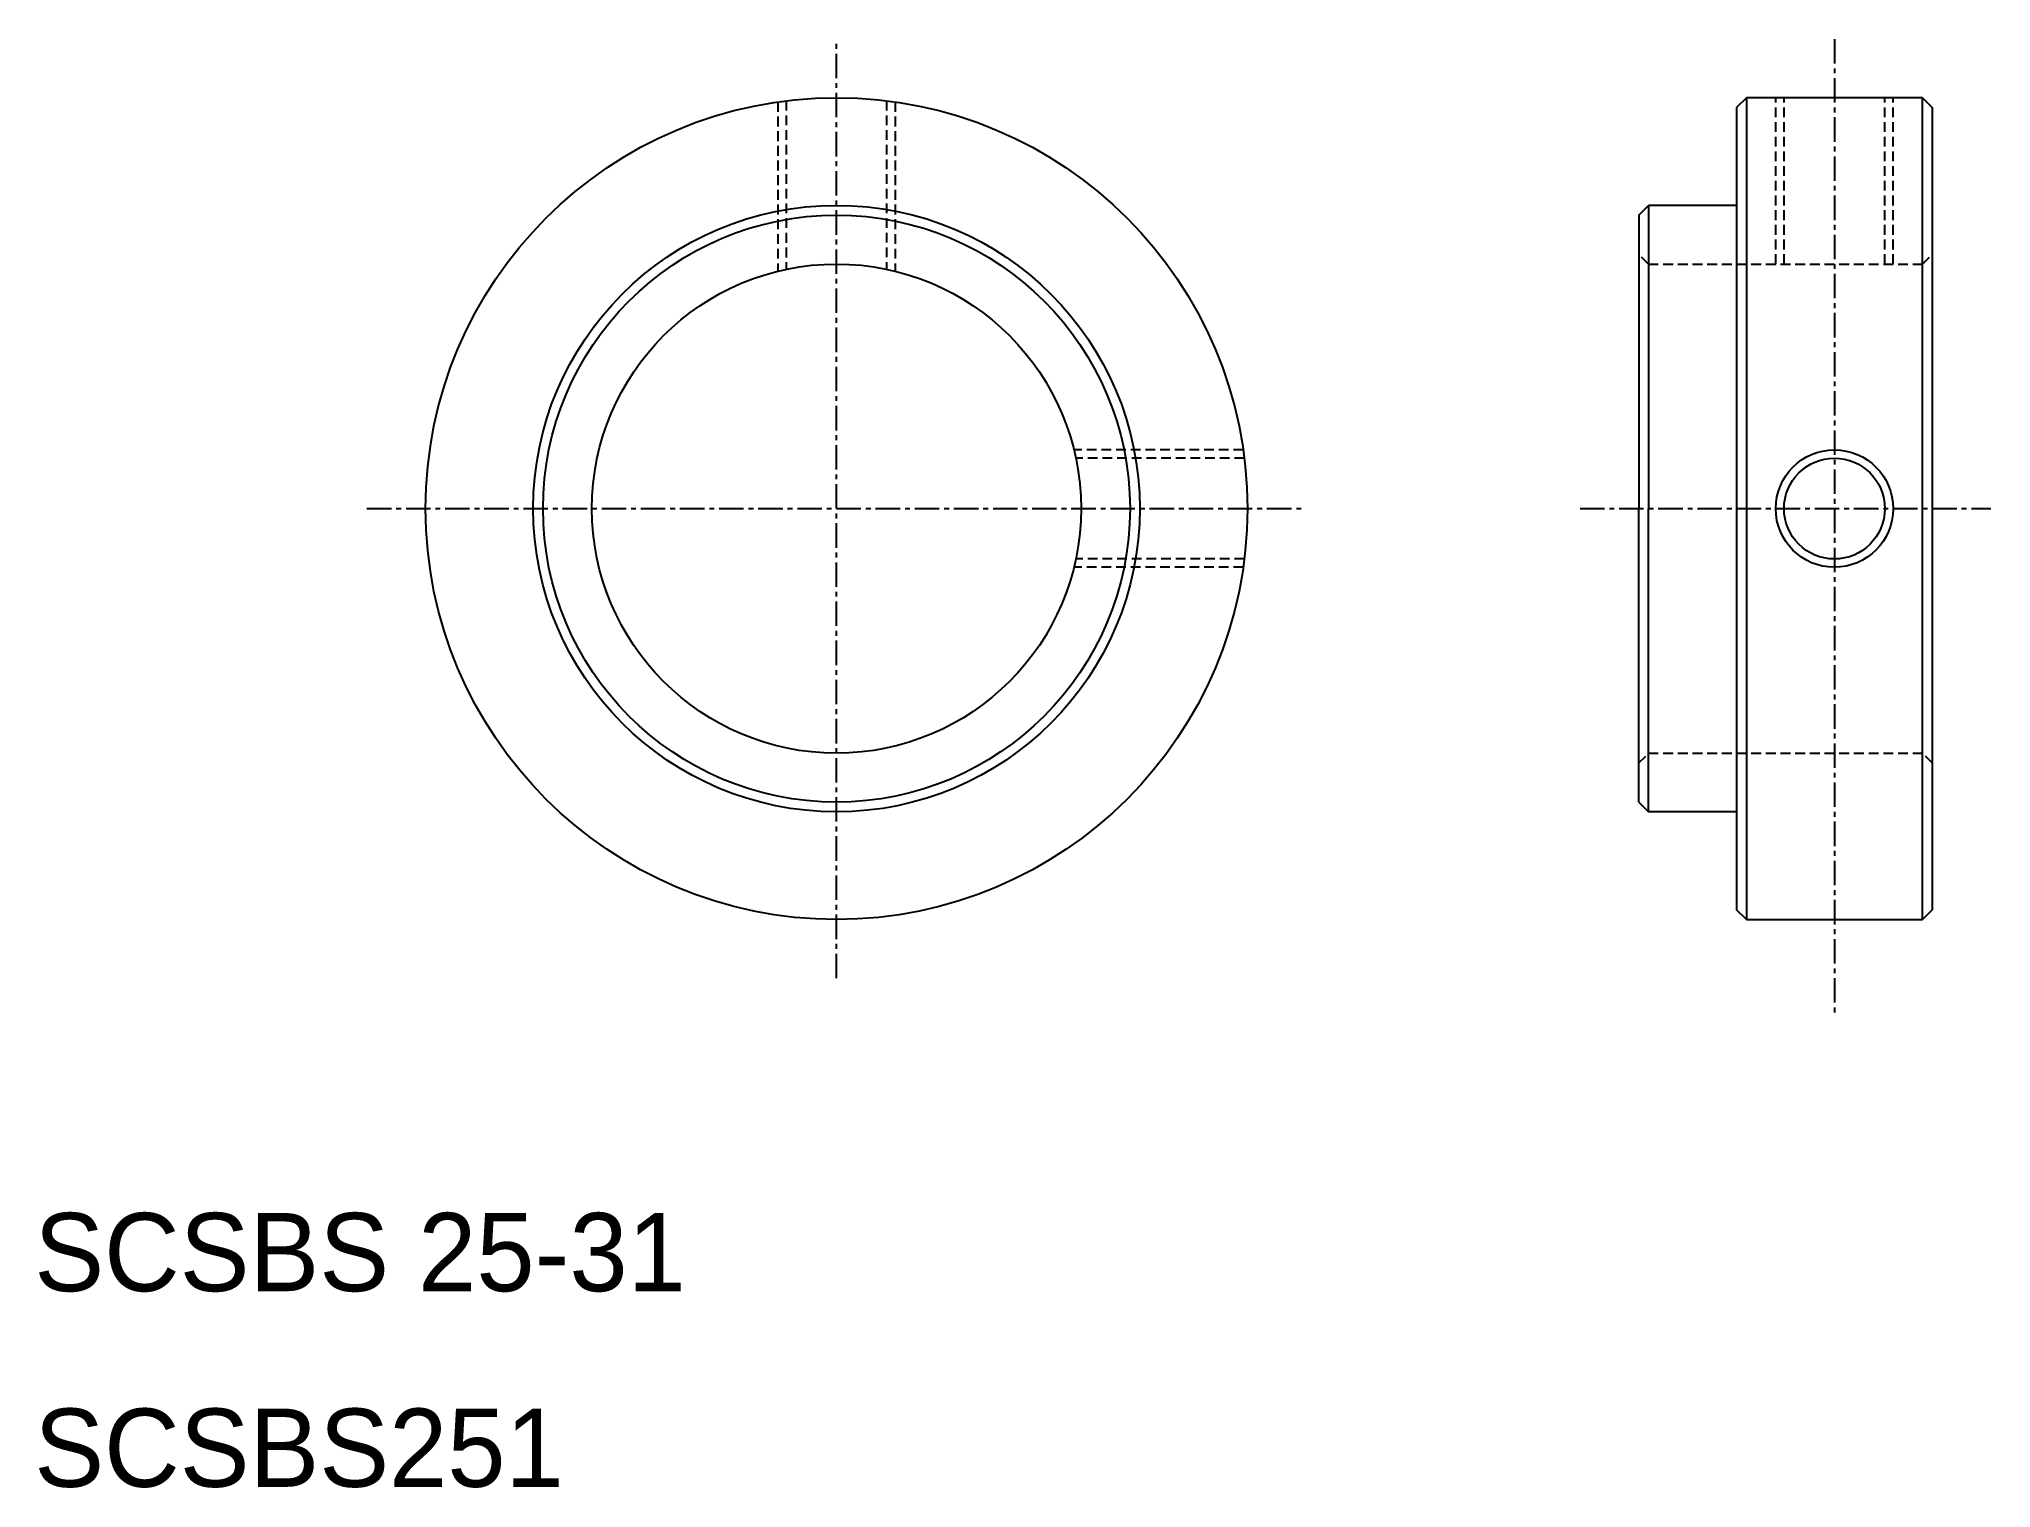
# Model space of a CAD drawing. Extents: x 10.2 to 110, y 9.9 to 84.
import ezdxf

# ---------------------------------------------------------------- set-up
doc = ezdxf.new("R2010")
doc.units = 0
doc.linetypes.add('CENTER', pattern=[2, 1.25, -0.25, 0.25, -0.25])
doc.linetypes.add('DASHED', pattern=[0.75, 0.5, -0.25])
doc.layers.get('0').update_dxf_attribs({"linetype": 'CONTINUOUS'})
doc.layers.add('CENTER', color=1, linetype='CENTER')

msp = doc.modelspace()

# ---------------------------------------------------------------- linework, layer by layer
at = {"color": 3, "linetype": 'DASHED'}
for p, q in [((48.425, 80.842), (48.425, 72.232)), ((53.55, 80.845), (53.55, 72.237)), ((99, 72.5), (99, 81)), ((99.425, 72.5), (99.425, 81)), ((104.575, 72.5), (104.575, 81)), ((105, 72.5), (105, 81)), ((48, 80.785), (48, 72.135)), ((54, 80.785), (54, 72.135)), ((92.5, 72.5), (92, 73)), ((106.5, 72.5), (107, 73)), ((92.5, 72.5), (106.5, 72.5)), ((71.785, 63), (63.135, 63)), ((71.842, 62.575), (63.232, 62.575)), ((71.785, 57), (63.135, 57)), ((71.842, 57.425), (63.232, 57.425)), ((92, 47), (92.5, 47.5)), ((92.5, 47.5), (106.5, 47.5)), ((107, 47), (106.5, 47.5))]:
    msp.add_line(p, q, dxfattribs=at)
at = {"color": 7, "linetype": 'CONTINUOUS'}
for p, q in [((97.5, 81), (97, 80.5)), ((106.5, 81), (97.5, 81)), ((97.5, 81), (97.5, 39)), ((106.5, 81), (107, 80.5)), ((106.5, 39), (106.5, 81)), ((97, 80.5), (97, 39.5)), ((107, 80.5), (107, 39.5)), ((92, 75), (92.5, 75.5)), ((92, 75), (92, 60)), ((92.5, 75.5), (92.5, 60)), ((97, 75.5), (92.5, 75.5)), ((92, 45), (92, 60)), ((92.5, 44.5), (92.5, 60)), ((92, 45), (92.5, 44.5)), ((97, 44.5), (92.5, 44.5)), ((97.5, 39), (97, 39.5)), ((97.5, 39), (106.5, 39)), ((107, 39.5), (106.5, 39))]:
    msp.add_line(p, q, dxfattribs=at)
for centre, radius in [((51, 60), 21), ((51, 60), 15.5), ((51, 60), 15), ((51, 60), 12.5), ((102, 60), 2.575)]:
    msp.add_circle(centre, radius, dxfattribs=at)
at = {"color": 3, "linetype": 'CONTINUOUS'}
msp.add_circle((102, 60), 3, dxfattribs=at)
at = {"layer": 'CENTER', "color": 1, "linetype": 'CENTER'}
for p, q in [((51, 36), (51, 84)), ((102, 84), (102, 34)), ((27, 60), (75, 60)), ((89, 60), (110, 60))]:
    msp.add_line(p, q, dxfattribs=at)

# ---------------------------------------------------------------- texts
at = {"color": 7, "linetype": 'CONTINUOUS'}
for s, p in [('SCSBS 25-31', (10, 20)), ('SCSBS251', (10, 10))]:
    msp.add_text(s, height=4, dxfattribs=at).set_placement(p)

doc.saveas('drawing.dxf')
